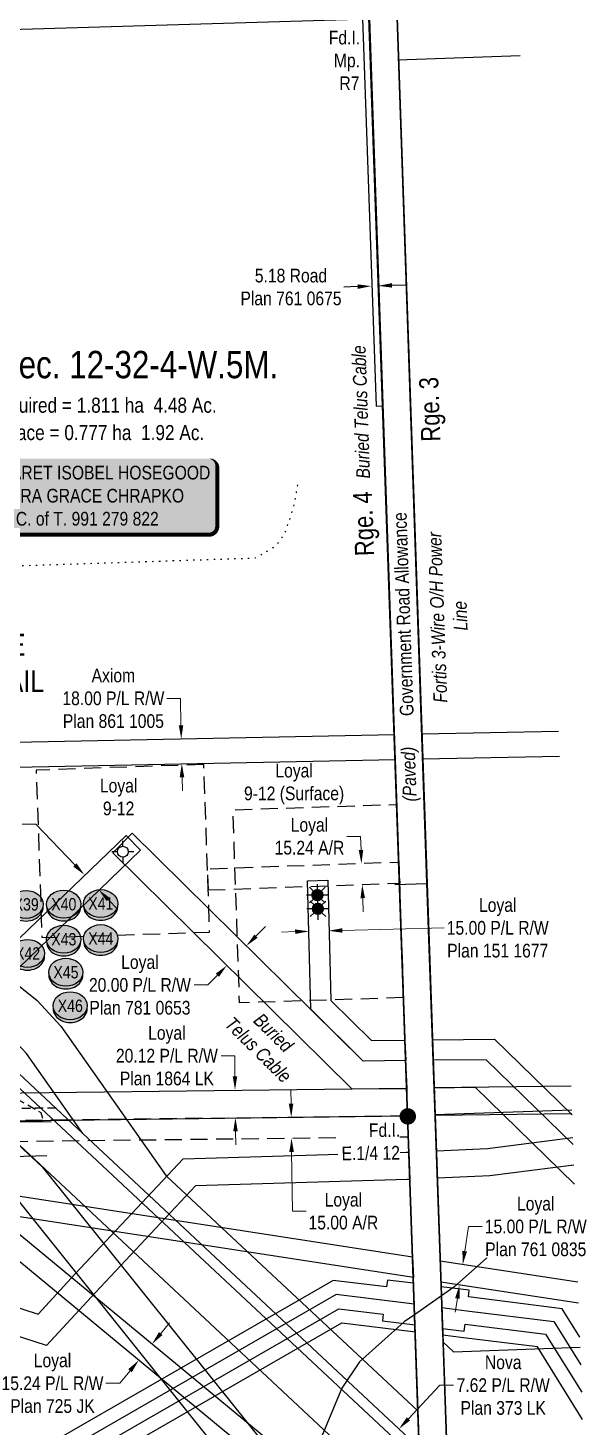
# Model space of a CAD drawing. Extents: x 675835 to 685285, y 5733153 to 5738077.
# Drawn here: x 677407 to 677817, y 5733855 to 5734878 of the extents above; entities that cross this region are included whole.
import ezdxf
from ezdxf.enums import TextEntityAlignment as Align

# ---------------------------------------------------------------- set-up
doc = ezdxf.new("R2010")
doc.units = 0
doc.header["$LTSCALE"] = 5
doc.header["$PDMODE"] = 34
doc.header["$PDSIZE"] = 0.03
for name, pattern in [('foc-ACCESSROAD', [3.75, 2.5, -1.25]), ('foc-QUARTERLINE', [33, 25, -3, 2, -3]), ('foc-TOPO', [1, 0.2, -0.8]), ('UG_PIPE', [1.875, 1.25, -0.625])]:
    doc.linetypes.add(name, pattern=pattern)
doc.layers.get('Defpoints').update_dxf_attribs({"color": 9})
for name, color, linetype in [('AS-FENCE', 48, 'foc-FENCE'), ('AS-OWNER', 7, 'Continuous'), ('AS-PIPE-UG', 44, 'UG_PIPE'), ('AS-POWER', 104, 'foc-POWER'), ('AS-TELUS', 224, 'foc-TEL'), ('C-AR', 13, 'foc-ACCESSROAD'), ('C-RW', 13, 'Continuous'), ('C-SYMBOL', 7, 'Continuous'), ('C-WS', 13, 'foc-ACCESSROAD'), ('C-WS-S', 8, 'Continuous'), ('D-TXT', 6, 'Continuous'), ('DETAIL-T', 7, 'Continuous'), ('F-RW', 190, 'Continuous'), ('F-WS-S', 8, 'Continuous'), ('L-AREAREQUIRED', 7, 'Continuous'), ('L-AREAWORK', 5, 'Continuous'), ('L-MON', 1, 'Continuous'), ('L-MON-T', 1, 'Continuous'), ('L-ROAD-T', 7, 'Continuous'), ('L-SEC', 7, 'Continuous'), ('L-SECQ', 8, 'foc-QUARTERLINE'), ('L-TITLEDB', 4, 'Continuous'), ('L-TITLEDB-T', 4, 'Continuous'), ('P-CROSSINGS', 250, 'Continuous'), ('T-GENERAL', 48, 'foc-TOPO'), ('T-WATER', 160, 'Continuous')]:
    doc.layers.add(name, color=color, linetype=linetype)
for name, color, linetype, lineweight in [('C-AR-T', 13, 'Continuous', 9), ('C-RW-T', 13, 'Continuous', 9), ('F-RW-T', 190, 'Continuous', 9), ('T-TEXT', 48, 'Continuous', 18)]:
    doc.layers.add(name, color=color, linetype=linetype, lineweight=lineweight)
doc.styles.add('100L', font='ARIALN.TTF', dxfattribs={"height": 11})
doc.styles.add('175L', font='ARIALN.TTF', dxfattribs={"height": 20})
doc.styles.add('80', font='ARIALN.TTF', dxfattribs={"height": 10})
doc.styles.add('80CG', font='ARIALN.TTF', dxfattribs={"height": 10})
doc.styles.add('80L', font='ARIALN.TTF', dxfattribs={"height": 10})
doc.styles.add('80LS', font='ARIALNI.TTF', dxfattribs={"height": 10})
doc.styles.add('Crossing', font='ARIALN.TTF', dxfattribs={"height": 10})
doc.styles.add('foc-LtypeFont', font='ARIALN.TTF', dxfattribs={"height": 7.35})
doc.linetypes.add('foc-FENCE', pattern='A,10,-1,["X",foc-LtypeFont,S=0.2,R=0,X=-0.625,Y=-0.75],-1.24', length=12.24)
doc.linetypes.add('foc-POWER', pattern='A,6,-1,["P",foc-LtypeFont,S=0.2,R=0,X=-0.625,Y=-0.75],-1.24,4', length=12.24)
doc.linetypes.add('foc-POWER-NOLINE', pattern='A,0,-4,["P",foc-LtypeFont,S=0.2,R=0,X=-0.625,Y=-0.75],-8.24', length=12.24)
doc.linetypes.add('foc-TEL', pattern='A,2,-1,["T",foc-LtypeFont,S=0.2,R=0,X=-0.425,Y=-0.75],-1.24,8', length=12.24)
doc.linetypes.add('foc-TEL-NOLINE', pattern='A,0,-2,["T",foc-LtypeFont,S=0.2,R=0,X=-0.425,Y=-0.75],-10.24', length=12.24)
doc.dimstyles.new('Compass 5 000', dxfattribs={"dimscale": 5, "dimtxt": 9, "dimasz": 2, "dimexe": 0.2, "dimexo": 0.0625, "dimgap": 0.5, "dimtad": 0, "dimtih": 1, "dimtoh": 1, "dimzin": 0, "dimdsep": 46, "dimtxsty": '80CG', "dimcen": 0.1, "dimse1": 1, "dimse2": 1, "dimclrd": 256, "dimclrt": 256, "dimaunit": 1, "dimadec": 4, "dimazin": 0, "dimtfac": 0.06, "dimtofl": 0, "dimtmove": 0, "dimatfit": 1, "dimfxl": 0.2, "dimtolj": 1, "dimtzin": 0, "dimlwd": -1, "dimarcsym": 0})

# ---------------------------------------------------------------- blocks, each defined once
blk = doc.blocks.new('*D392')
at = {"layer": 'Defpoints', "color": 0, "transparency": 16777216}
for p in [(677657.6, 5734705), (677662.7, 5734705.2), (677663.3, 5734689.1)]:
    blk.add_point(p, dxfattribs=at)
at = {"layer": 'L-TITLEDB-T', "transparency": 16777216}
for p, q in [((677648.1, 5734688.6), (677638.1, 5734688.2)), ((677673.3, 5734689.5), (677683.2, 5734689.8))]:
    blk.add_line(p, q, dxfattribs=at)
for points in [[(677648.1, 5734690.2), (677648.2, 5734686.9), (677658.1, 5734688.9)], [(677673.2, 5734691.1), (677673.3, 5734687.8), (677663.3, 5734689.1)]]:
    blk.add_solid(points, dxfattribs=at)
at = {"layer": 'L-TITLEDB-T', "transparency": 16777216, "insert": (677599.4, 5734688.2), "char_height": 10, "attachment_point": 5, "style": '80CG'}
blk.add_mtext('\\A1;5.18 Road\\PPlan 761 0675', dxfattribs=at)
blk = doc.blocks.new('*D400')
at = {"layer": 'C-RW-T', "transparency": 16777216}
for p, q in [((677412.9, 5734295.8), (677402.9, 5734295.8)), ((677441.5, 5734266), (677412.9, 5734295.8)), ((677465.8, 5734240.7), (677472.8, 5734233.5))]:
    blk.add_line(p, q, dxfattribs=at)
at = {"layer": 'C-RW-T', "linetype": 'Continuous', "transparency": 16777216}
for points in [[(677442.7, 5734267.2), (677440.3, 5734264.8), (677448.5, 5734258.8)], [(677467, 5734241.9), (677464.6, 5734239.6), (677458.9, 5734247.9)]]:
    blk.add_solid(points, dxfattribs=at)
at = {"layer": 'Defpoints', "color": 0, "linetype": 'Continuous', "transparency": 16777216}
for p in [(677448.5, 5734258.8), (677422.4, 5734233.7), (677432.8, 5734222.8)]:
    blk.add_point(p, dxfattribs=at)
at = {"layer": 'C-RW-T', "linetype": 'Continuous', "transparency": 16777216, "insert": (677363.8, 5734295.8), "char_height": 10, "attachment_point": 5, "style": '80CG'}
blk.add_mtext('\\A1;Loyal\\P15.00 P/L R/W\\PPlan 871 0141', dxfattribs=at)
blk = doc.blocks.new('*D401')
at = {"layer": 'C-RW-T', "transparency": 16777216}
for p, q in [((677573.8, 5734213.9), (677580.8, 5734221)), ((677545.6, 5734185.5), (677538.6, 5734178.3)), ((677538.6, 5734178.3), (677528.6, 5734178.3))]:
    blk.add_line(p, q, dxfattribs=at)
at = {"layer": 'C-RW-T', "linetype": 'Continuous', "transparency": 16777216}
for points in [[(677572.6, 5734215.1), (677575, 5734212.8), (677566.7, 5734206.8)], [(677544.4, 5734186.6), (677546.8, 5734184.3), (677552.6, 5734192.6)]]:
    blk.add_solid(points, dxfattribs=at)
at = {"layer": 'Defpoints', "color": 0, "linetype": 'Continuous', "transparency": 16777216}
for p in [(677514.1, 5734258.8), (677500, 5734244.6), (677566.7, 5734206.8)]:
    blk.add_point(p, dxfattribs=at)
at = {"layer": 'C-RW-T', "linetype": 'Continuous', "transparency": 16777216, "insert": (677489, 5734178.3), "char_height": 10, "attachment_point": 5, "style": '80CG'}
blk.add_mtext('\\A1;Loyal\\P20.00 P/L R/W\\PPlan 781 0653', dxfattribs=at)
blk = doc.blocks.new('*D402')
at = {"layer": 'C-RW-T', "transparency": 16777216}
for p, q in [((677602.5, 5734217.3), (677592.5, 5734217)), ((677636.9, 5734218.1), (677711.4, 5734220))]:
    blk.add_line(p, q, dxfattribs=at)
at = {"layer": 'C-RW-T', "linetype": 'Continuous', "transparency": 16777216}
for points in [[(677602.4, 5734218.9), (677602.5, 5734215.6), (677612.5, 5734217.5)], [(677636.9, 5734219.8), (677637, 5734216.5), (677626.9, 5734217.9)]]:
    blk.add_solid(points, dxfattribs=at)
at = {"layer": 'Defpoints', "color": 0, "linetype": 'Continuous', "transparency": 16777216}
for p in [(677611.8, 5734245.3), (677626.2, 5734245.7), (677612.5, 5734217.5)]:
    blk.add_point(p, dxfattribs=at)
at = {"layer": 'C-RW-T', "linetype": 'Continuous', "transparency": 16777216, "insert": (677750.5, 5734220), "char_height": 10, "attachment_point": 5, "style": '80CG'}
blk.add_mtext('\\A1;Loyal\\P15.00 P/L R/W\\PPlan 151 1677', dxfattribs=at)
blk = doc.blocks.new('*D403')
at = {"layer": 'C-RW-T', "transparency": 16777216}
for p, q in [((677650.2, 5734286.9), (677640.2, 5734286.9)), ((677650.6, 5734276.9), (677650.2, 5734286.9)), ((677651.8, 5734241.7), (677652.2, 5734231.7))]:
    blk.add_line(p, q, dxfattribs=at)
at = {"layer": 'C-RW-T', "linetype": 'Continuous', "transparency": 16777216}
for points in [[(677652.2, 5734277), (677648.9, 5734276.9), (677650.9, 5734266.9)], [(677653.5, 5734241.8), (677650.2, 5734241.7), (677651.5, 5734251.7)]]:
    blk.add_solid(points, dxfattribs=at)
at = {"layer": 'Defpoints', "color": 0, "linetype": 'Continuous', "transparency": 16777216}
for p in [(677650.9, 5734266.9), (677651.3, 5734266.9), (677651.8, 5734251.7)]:
    blk.add_point(p, dxfattribs=at)
at = {"layer": 'C-RW-T', "linetype": 'Continuous', "transparency": 16777216, "insert": (677612.9, 5734286.9), "char_height": 10, "attachment_point": 5, "style": '80CG'}
blk.add_mtext('\\A1;Loyal\\P15.24 A/R', dxfattribs=at)
blk = doc.blocks.new('*D405')
at = {"layer": 'C-RW-T', "transparency": 16777216}
for p, q in [((677726.4, 5733983.8), (677729.2, 5734001.8)), ((677729.2, 5734001.8), (677739.2, 5734001.8)), ((677721, 5733949.2), (677719.5, 5733939.3))]:
    blk.add_line(p, q, dxfattribs=at)
at = {"layer": 'C-RW-T', "linetype": 'Continuous', "transparency": 16777216}
for points in [[(677724.7, 5733984.1), (677728, 5733983.6), (677724.9, 5733973.9)], [(677719.4, 5733949.5), (677722.7, 5733949), (677722.5, 5733959.1)]]:
    blk.add_solid(points, dxfattribs=at)
at = {"layer": 'Defpoints', "color": 0, "linetype": 'Continuous', "transparency": 16777216}
for p in [(677633.1, 5733988.2), (677630.8, 5733973.4), (677724.9, 5733973.9)]:
    blk.add_point(p, dxfattribs=at)
at = {"layer": 'C-RW-T', "linetype": 'Continuous', "transparency": 16777216, "insert": (677778.3, 5734001.8), "char_height": 10, "attachment_point": 5, "style": '80CG', "bg_fill": 3, "box_fill_scale": 1.1, "bg_fill_color": 256, "bg_fill_true_color": 13158600, "bg_fill_transparency": 0}
blk.add_mtext('\\A1;Loyal\\P15.00 P/L R/W\\PPlan 761 0835', dxfattribs=at)
blk = doc.blocks.new('*D406')
at = {"layer": 'Defpoints', "color": 0, "transparency": 16777216}
for p in [(677652, 5733868.2), (677657.2, 5733873.8), (677678.3, 5733854)]:
    blk.add_point(p, dxfattribs=at)
at = {"layer": 'F-RW-T', "transparency": 16777216}
for p, q in [((677685.2, 5733861.3), (677708.2, 5733885.9)), ((677708.2, 5733885.9), (677718.2, 5733885.9)), ((677666.3, 5733841.1), (677659.5, 5733833.8))]:
    blk.add_line(p, q, dxfattribs=at)
for points in [[(677684, 5733862.4), (677686.4, 5733860.1), (677678.3, 5733854)], [(677665.1, 5733842.2), (677667.5, 5733840), (677673.1, 5733848.4)]]:
    blk.add_solid(points, dxfattribs=at)
at = {"layer": 'F-RW-T', "transparency": 16777216, "insert": (677754.5, 5733885.9), "char_height": 10, "attachment_point": 5, "style": '80CG'}
blk.add_mtext('\\A1;Nova\\P7.62 P/L R/W\\PPlan 373 LK', dxfattribs=at)
blk = doc.blocks.new('GABD')
for p, q in [((-0.81, 0), (-1.62, 0)), ((0, 0.81), (0, 1.62)), ((1.62, 0), (0.81, 0)), ((0, -0.81), (0, -1.62))]:
    blk.add_line(p, q)
blk.add_circle((0, 0), 0.8)
blk = doc.blocks.new('*D413')
at = {"layer": 'C-RW-T', "transparency": 16777216}
for p, q in [((677650.2, 5734286.9), (677640.2, 5734286.9)), ((677650.6, 5734276.9), (677650.2, 5734286.9)), ((677651.8, 5734241.7), (677652.2, 5734231.7))]:
    blk.add_line(p, q, dxfattribs=at)
at = {"layer": 'C-RW-T', "linetype": 'Continuous', "transparency": 16777216}
for points in [[(677652.2, 5734277), (677648.9, 5734276.9), (677650.9, 5734266.9)], [(677653.5, 5734241.8), (677650.2, 5734241.7), (677651.5, 5734251.7)]]:
    blk.add_solid(points, dxfattribs=at)
at = {"layer": 'Defpoints', "color": 0, "linetype": 'Continuous', "transparency": 16777216}
for p in [(677650.9, 5734266.9), (677651.3, 5734266.9), (677651.8, 5734251.7)]:
    blk.add_point(p, dxfattribs=at)
at = {"layer": 'C-RW-T', "linetype": 'Continuous', "transparency": 16777216, "insert": (677612.9, 5734286.9), "char_height": 10, "attachment_point": 5, "style": '80CG'}
blk.add_mtext('\\A1;Loyal\\P15.24 A/R', dxfattribs=at)
blk = doc.blocks.new('GAS')
h = blk.add_hatch(color=255)
h.dxf.hatch_style = 1
edge = h.paths.add_edge_path()
edge.add_arc((0, 0), 0.9, 0, 360)
for p, q in [((-0.81, 0), (-1.62, 0)), ((-0.57, 0.57), (-1.14, 1.14)), ((0, 0.81), (0, 1.62)), ((0.57, 0.57), (1.14, 1.14)), ((1.62, 0), (0.81, 0)), ((-0.57, -0.57), (-1.14, -1.14)), ((0, -0.81), (0, -1.62)), ((1.14, -1.14), (0.57, -0.57))]:
    blk.add_line(p, q)
blk.add_circle((0, 0), 0.8)
blk = doc.blocks.new('*D417')
at = {"layer": 'C-RW-T', "transparency": 16777216}
for p, q in [((677504.2, 5733923.6), (677510.6, 5733931.4)), ((677481.8, 5733896.5), (677474.2, 5733887.3)), ((677474.2, 5733887.3), (677464.2, 5733887.3))]:
    blk.add_line(p, q, dxfattribs=at)
at = {"layer": 'C-RW-T', "linetype": 'Continuous', "transparency": 16777216}
for points in [[(677502.9, 5733924.7), (677505.5, 5733922.6), (677497.8, 5733915.9)], [(677480.5, 5733897.6), (677483.1, 5733895.4), (677488.2, 5733904.2)]]:
    blk.add_solid(points, dxfattribs=at)
at = {"layer": 'Defpoints', "color": 0, "linetype": 'Continuous', "transparency": 16777216}
for p in [(677497.8, 5733915.9), (677567.9, 5733858), (677558.3, 5733846.3)]:
    blk.add_point(p, dxfattribs=at)
at = {"layer": 'C-RW-T', "linetype": 'Continuous', "transparency": 16777216, "insert": (677425.1, 5733887.3), "char_height": 10, "attachment_point": 5, "style": '80CG'}
blk.add_mtext('\\A1;Loyal\\P15.24 P/L R/W\\PPlan 725 JK', dxfattribs=at)
blk = doc.blocks.new('*D422')
at = {"layer": 'C-RW-T', "transparency": 16777216}
for p, q in [((677558.3, 5734126.6), (677548.3, 5734126.6)), ((677558.4, 5734111.6), (677558.3, 5734126.6)), ((677558.9, 5734071.4), (677559, 5734061.4))]:
    blk.add_line(p, q, dxfattribs=at)
for points in [[(677560.1, 5734111.6), (677556.8, 5734111.6), (677558.5, 5734101.6)], [(677560.5, 5734071.4), (677557.2, 5734071.4), (677558.8, 5734081.4)]]:
    blk.add_solid(points, dxfattribs=at)
at = {"layer": 'Defpoints', "color": 0, "transparency": 16777216}
for p in [(677522.3, 5734101.2), (677558.5, 5734101.6), (677522.5, 5734081)]:
    blk.add_point(p, dxfattribs=at)
at = {"layer": 'C-RW-T', "transparency": 16777216, "insert": (677508.7, 5734126.6), "char_height": 10, "attachment_point": 5, "style": '80CG'}
blk.add_mtext('\\A1;Loyal\\P20.12 P/L R/W\\PPlan 1864 LK', dxfattribs=at)
blk = doc.blocks.new('*D423')
at = {"layer": 'Defpoints', "color": 0, "transparency": 16777216}
for p in [(677453.9, 5734356.8), (677454.3, 5734338.8), (677519.6, 5734340.1)]:
    blk.add_point(p, dxfattribs=at)
at = {"layer": 'F-RW-T', "transparency": 16777216}
for p, q in [((677518.6, 5734387.7), (677508.6, 5734387.7)), ((677519, 5734368.1), (677518.6, 5734387.7)), ((677519.8, 5734330.1), (677520, 5734320.1))]:
    blk.add_line(p, q, dxfattribs=at)
for points in [[(677520.7, 5734368.1), (677517.4, 5734368.1), (677519.2, 5734358.1)], [(677521.4, 5734330.1), (677518.1, 5734330.1), (677519.6, 5734340.1)]]:
    blk.add_solid(points, dxfattribs=at)
at = {"layer": 'F-RW-T', "transparency": 16777216, "insert": (677469.6, 5734387.7), "char_height": 10, "attachment_point": 5, "style": '80CG'}
blk.add_mtext('\\A1;Axiom\\P18.00 P/L R/W\\PPlan 861 1005 ', dxfattribs=at)
blk = doc.blocks.new('*U428')
h = blk.add_hatch(color=59)
edge = h.paths.add_edge_path()
edge.add_line((-89, -28.5), (89, -28.5))
edge.add_arc((89, -22.5), 6, 270, 360)
edge.add_line((95, -22.5), (95, 21))
edge.add_arc((89, 21), 6, 0, 90)
edge.add_line((89, 27), (-89, 27))
edge.add_arc((-89, 21), 6, 90, 180)
edge.add_line((-95, 21), (-95, -22.5))
edge.add_arc((-89, -22.5), 6, 180, 270)
at = {"color": 1, "flags": 128}
blk.add_lwpolyline([(-89, -28.5, 3, 3, 0), (89, -28.5, 3, 3, 0.414214), (95, -22.5, 3, 3, 0), (95, 21, 3, 0, 0.414214), (89, 27, 0, 0, 0), (-89, 27, 0, 0, 0.414214), (-95, 21, 0, 0, 0), (-95, -22.5, 0, 3, 0.414214)], format="xyseb", close=True, dxfattribs=at)
blk.add_lwpolyline([(-47, -26.9, 0, 7.5, 0), (0, 0, 0, 0, 0)], format="xyseb", dxfattribs=at)
at = {"color": 1, "style": '80'}
blk.add_attdef('ENTER_TEXT_001', (-36, -5), '', height=10, dxfattribs=at)
blk = doc.blocks.new('*D506')
at = {"layer": 'C-AR-T', "transparency": 16777216}
for p, q in [((677599.5, 5734091.6), (677599.4, 5734101.6)), ((677599.9, 5734056.4), (677600.4, 5734013)), ((677600.4, 5734013), (677610.4, 5734013))]:
    blk.add_line(p, q, dxfattribs=at)
for points in [[(677601.1, 5734091.6), (677597.8, 5734091.6), (677599.6, 5734081.6)], [(677601.5, 5734056.4), (677598.2, 5734056.4), (677599.8, 5734066.4)]]:
    blk.add_solid(points, dxfattribs=at)
at = {"layer": 'Defpoints', "color": 0, "transparency": 16777216}
for p in [(677607.3, 5734081.7), (677599.8, 5734066.4), (677607.4, 5734066.5)]:
    blk.add_point(p, dxfattribs=at)
at = {"layer": 'C-AR-T', "transparency": 16777216, "insert": (677637.7, 5734013), "char_height": 10, "attachment_point": 5, "style": '80CG'}
blk.add_mtext('\\A1;Loyal\\P15.00 A/R', dxfattribs=at)
blk = doc.blocks.new('xing2')
h = blk.add_hatch(color=50)
h.dxf.hatch_style = 1
edge = h.paths.add_edge_path()
edge.add_ellipse((0, 0), major_axis=(-12.5, 0), ratio=0.816297, start_angle=0, end_angle=360)
h = blk.add_hatch(color=250)
h.dxf.hatch_style = 1
edge = h.paths.add_edge_path()
edge.add_ellipse((0, -2), major_axis=(-12.5, 0), ratio=0.816297, start_angle=0, end_angle=180)
edge.add_line((12.5, -2), (12.5, 0))
edge.add_ellipse((0, 0), major_axis=(-12.5, 0), ratio=0.816297, start_angle=0, end_angle=180, ccw=False)
edge.add_line((-12.5, 0), (-12.5, -2))
at = {"color": 250}
blk.add_ellipse((0, 0), major_axis=(-12.5, 0), ratio=0.816297, dxfattribs=at)
blk.add_ellipse((0, -2), major_axis=(-12.5, 0), ratio=0.816297, start_param=0, end_param=3.141593, dxfattribs=at)
at = {"color": 250, "style": 'Crossing'}
blk.add_attdef('CROSSING', text='', height=9, dxfattribs=at).set_placement((0.1, 0), align=Align.MIDDLE_CENTER)
at = {"color": 250, "style": 'Crossing', "flags": 1}
for tag, p in [('OWNER', (0.1, -12.5)), ('DESCRIPTION', (0.1, -25.8)), ('LOCATION', (0.1, -39.3)), ('DWG_REF', (0.1, -52.8))]:
    blk.add_attdef(tag, text='', height=9, dxfattribs=at).set_placement(p, align=Align.MIDDLE_CENTER)
blk = doc.blocks.new('fdia')
at = {"color": 255, "const_width": 1}
blk.add_lwpolyline([(-0.5, 0, 1), (0.5, 0, 1)], format="xyb", close=True, dxfattribs=at)
blk = doc.blocks.new('Fdiaa')
blk.add_blockref('fdia', (0, 0))
blk = doc.blocks.new('fdib')
at = {"color": 1, "const_width": 1.6}
blk.add_lwpolyline([(-0.4, 0, 1), (0.4, 0, 1)], format="xyb", close=True, dxfattribs=at)
at = {"color": 1}
blk.add_circle((0, 0), 0.8, dxfattribs=at)
blk = doc.blocks.new('Fdibb')
blk.add_blockref('fdib', (0, 0))
blk = doc.blocks.new('fdicc')
for name in ['Fdibb', 'Fdiaa']:
    blk.add_blockref(name, (0, 0))
blk = doc.blocks.new('FDI')
blk.add_blockref('fdicc', (0, 0))

msp = doc.modelspace()

# ---------------------------------------------------------------- linework, layer by layer
at = {"layer": 'AS-FENCE', "flags": 128}
for points in [[(677152.302, 5734269.553), (677275.84, 5734169.523), (677279.116, 5734077.623), (677424.124, 5734078.6)], [(677421.003, 5734053.495), (677378.851, 5734052.34)]]:
    msp.add_lwpolyline(points, dxfattribs=at)
at = {"layer": 'AS-PIPE-UG', "flags": 128}
for points in [[(677418.14, 5734080.714), (677416.725, 5734085.022), (677396.335, 5734096.572)], [(677427.732, 5734088.362), (677404.137, 5734088.128), (677377.256, 5734088.081), (677349.243, 5734087.856), (677332.751, 5734086.724), (677306.295, 5734086.842), (677281.095, 5734086.437)]]:
    msp.add_lwpolyline(points, dxfattribs=at)
at = {"layer": 'AS-POWER'}
for p, q in [((677677.559, 5734854.329), (677766.995, 5734857.418)), ((677698.803, 5734252.124), (677675.2, 5734251.477)), ((677710.532, 5733917.418), (677718.094, 5733910.232))]:
    msp.add_line(p, q, dxfattribs=at)
at = {"layer": 'AS-POWER', "linetype": 'foc-POWER-NOLINE', "flags": 128}
msp.add_lwpolyline([(677736.304, 5733179.056), (677732.473, 5733203.646), (677732.749, 5733279.074), (677723.904, 5733533.208), (677719.402, 5733662.559), (677710.532, 5733917.418), (677698.774, 5734252.968), (677676.966, 5734885.137)], dxfattribs=at)
at = {"layer": 'AS-POWER', "flags": 128}
msp.add_lwpolyline([(677718.094, 5733910.232), (677784.105, 5733912.647), (677810.725, 5733913.62)], dxfattribs=at)
at = {"layer": 'AS-TELUS', "linetype": 'foc-TEL-NOLINE', "flags": 128}
for points in [[(677684.645, 5734082.878), (677656.346, 5734885.044)], [(677712.645, 5733278.352), (677684.645, 5734082.878)]]:
    msp.add_lwpolyline(points, dxfattribs=at)
at = {"layer": 'C-AR', "elevation": 1065.397, "flags": 128}
msp.add_lwpolyline([(677538.893, 5734247.72), (677679.107, 5734252.683), (677678.568, 5734267.913), (677538.354, 5734262.95)], close=True, dxfattribs=at)
at = {"layer": 'C-AR'}
msp.add_lwpolyline([(677684.636, 5734082.647), (677436.506, 5734079.598), (677172.967, 5734076.46), (677175.167, 5733886.241), (677144.689, 5733885.888), (677144.866, 5733870.649), (677190.583, 5733871.178), (677188.379, 5734061.665), (677685.166, 5734067.412)], close=True, dxfattribs=at)
at = {"layer": 'C-RW', "flags": 128}
msp.add_lwpolyline([(677282.039, 5734077.779), (677295.689, 5734090.868), (677303.539, 5734098.51), (677309.187, 5734103.824), (677330.9, 5734124.628), (677358.55, 5734151.221), (677392.83, 5734183.574), (677489.301, 5734276.691), (677478.83, 5734287.432), (677381.301, 5734193.833), (677358.02, 5734171.49), (677347.12, 5734161.029), (677341.59, 5734155.721), (677325.764, 5734140.533), (677319.424, 5734134.449), (677312.008, 5734127.332), (677306.888, 5734122.418), (677293.694, 5734109.842), (677281.362, 5734097.917)], close=True, dxfattribs=at)
at = {"layer": 'C-RW', "linetype": 'Continuous'}
for points in [[(677805.573, 5734061.657), (677742.029, 5734123.727), (677703.349, 5734123.277), (677702.82, 5734138.272), (677748.066, 5734138.799), (677804.817, 5734083.363)], [(677805.573, 5734061.657), (677742.029, 5734123.727), (677703.363, 5734123.277), (677704.064, 5734103.26), (677733.96, 5734103.612), (677806.581, 5734032.686)], [(677804.076, 5734104.436), (677704.055, 5734103.26), (677704.764, 5734083.158), (677804.784, 5734084.317)]]:
    msp.add_lwpolyline(points, dxfattribs=at)
at = {"layer": 'C-RW', "linetype": 'Continuous', "elevation": 1068.531}
msp.add_lwpolyline([(677806.093, 5734046.716), (677744.807, 5734038.851), (677706.366, 5734037.128), (677705.67, 5734057.117), (677743.084, 5734058.794), (677805.394, 5734066.791)], dxfattribs=at)
msp.add_lwpolyline([(677686.268, 5734036.228), (677684.253, 5734036.137), (677529.553, 5734031.532), (677456.443, 5733953.595), (677420.773, 5733914.871), (677275.943, 5733961.789), (677282.107, 5733980.816), (677414.745, 5733937.847), (677441.794, 5733967.212), (677520.651, 5734051.276), (677683.508, 5734056.124), (677685.572, 5734056.217)], close=True, dxfattribs=at)
at = {"layer": 'C-RW', "flags": 128}
for points in [[(677330.656, 5734034.515), (677696.938, 5733731.657), (677696.23, 5733751.872), (677330.856, 5734053.719)], [(677809.066, 5733961.289), (677708.471, 5733976.649), (677709, 5733961.445), (677809.596, 5733946.055)], [(677810.47, 5733920.941), (677797.49, 5733941.787), (677729.115, 5733950.349), (677729.722, 5733955.3), (677709.107, 5733957.861), (677710.204, 5733927.424), (677726.067, 5733925.478), (677726.691, 5733930.42), (677785.492, 5733923.159), (677811.866, 5733880.823)], [(677812.564, 5733860.792), (677779.528, 5733913.82), (677725.465, 5733920.496), (677710.377, 5733922.359), (677709.656, 5733942.6), (677727.916, 5733940.345), (677791.455, 5733932.499), (677811.169, 5733900.854)]]:
    msp.add_lwpolyline(points, dxfattribs=at)
at = {"layer": 'C-WS', "elevation": 1065.397, "flags": 128}
msp.add_lwpolyline([(677535.681, 5734339.42), (677413.197, 5734335.256), (677417.364, 5734212.993), (677539.963, 5734216.917), (677535.681, 5734339.42)], dxfattribs=at)
at = {"layer": 'F-RW', "flags": 128}
msp.add_lwpolyline([(677674.948, 5734361.146), (677446.027, 5734356.401), (677252.626, 5734352.544), (677209.04, 5734351.851), (677147.192, 5734276.635), (677161.1, 5734265.177), (677217.081, 5734333.834), (677675.811, 5734342.985)], close=True, dxfattribs=at)
msp.add_lwpolyline([(677794.934, 5734363.569), (677694.942, 5734361.577), (677695.576, 5734343.606), (677795.568, 5734345.587)], dxfattribs=at)
at = {"layer": 'L-SEC'}
for p, q in [((677656.866, 5734884.217), (677684.636, 5734082.647)), ((677676.966, 5734885.152), (677704.749, 5734083.588)), ((677684.636, 5734082.647), (677712.722, 5733281.376)), ((677704.749, 5734083.588), (677732.749, 5733279.052))]:
    msp.add_line(p, q, dxfattribs=at)
at = {"layer": 'L-SEC', "flags": 128}
msp.add_lwpolyline([(676851.901, 5734860.226), (677656.866, 5734884.217)], dxfattribs=at)
at = {"layer": 'L-SECQ', "flags": 128}
msp.add_lwpolyline([(677704.749, 5734083.603), (677804.684, 5734087.203)], dxfattribs=at)
at = {"layer": 'L-TITLEDB', "flags": 128}
msp.add_lwpolyline([(677651.677, 5734884.399), (677661.542, 5734601.241), (677666.352, 5734601.411)], dxfattribs=at)
at = {"layer": 'T-GENERAL', "flags": 128}
msp.add_lwpolyline([(677174.473, 5734566.811), (677194.605, 5734541.953), (677220.264, 5734521.435), (677239.606, 5734509.203), (677263.686, 5734489.868), (677283.028, 5734480.793), (677573.331, 5734490.296), (677588.331, 5734498.977), (677595.042, 5734508.447), (677599.384, 5734521.074), (677602.147, 5734530.544), (677603.331, 5734538.041), (677604.516, 5734544.748)], dxfattribs=at)
at = {"layer": 'T-WATER', "flags": 128}
msp.add_lwpolyline([(677806.926, 5734022.775), (677788.224, 5734008.982), (677750.796, 5733986.25), (677718.526, 5733957.484), (677689.723, 5733937.436), (677682.093, 5733932.183), (677649.432, 5733902.914), (677636.688, 5733883.774), (677618.663, 5733841.026)], dxfattribs=at)

# ---------------------------------------------------------------- block references
at = {"layer": 'AS-OWNER'}
ref = msp.add_blockref('*U428', (677450.511, 5734535.797), dxfattribs=at)
ref.add_attrib('ENTER_TEXT_001', 'MARGARET ISOBEL HOSEGOOD', (677360.324, 5734547.638), dxfattribs={"layer": '0', "color": 1, "height": 10, "style": '80'})
ref.add_attrib('ENTER_TEXT_002', 'LAURA GRACE CHRAPKO', (677379.386, 5734530.794), dxfattribs={"layer": '0', "color": 1, "height": 10, "style": '80'})
ref.add_attrib('ENTER_TEXT_003', 'C. of T. 991 279 822', (677398.311, 5734513.95), dxfattribs={"layer": '0', "color": 1, "height": 10, "style": '80'})
at = {"layer": 'C-WS-S', "xscale": 5.000000000000057, "yscale": 5.000000000000057, "zscale": 5.000000000000057}
for p in [(677618.724, 5734243.96), (677619.077, 5734233.966)]:
    msp.add_blockref('GAS', p, dxfattribs=at)
at = {"layer": 'F-WS-S', "xscale": 5.000000000000057, "yscale": 5.000000000000057, "zscale": 5.000000000000057}
msp.add_blockref('GABD', (677476.519, 5734275.641), dxfattribs=at)
at = {"layer": 'P-CROSSINGS', "color": 3}
for p, values in [((677405.776, 5734237.205), {'CROSSING': 'X39'}), ((677433.295, 5734237.329), {'CROSSING': 'X40'}), ((677460.307, 5734237.767), {'CROSSING': 'X41'}), ((677433.295, 5734211.755), {'CROSSING': 'X43'}), ((677460.307, 5734212.192), {'CROSSING': 'X44'}), ((677406.829, 5734201.366), {'CROSSING': 'X42'}), ((677434.85, 5734187.644), {'CROSSING': 'X45'}), ((677438.02, 5734163.109), {'CROSSING': 'X46'})]:
    msp.add_blockref('xing2', p, dxfattribs=at).add_auto_attribs(values)

# ---------------------------------------------------------------- texts
at = {"layer": 'AS-TELUS', "insert": (677568.429, 5734168.415), "char_height": 10, "attachment_point": 1, "rotation": 315.395683, "style": '80L', "bg_fill": 3, "box_fill_scale": 1.2, "bg_fill_color": 256, "bg_fill_transparency": 0}
msp.add_mtext_dynamic_manual_height_columns('\\pi13.884;{\\fArial Narrow|b0|i1|c0|p34;Buried \\P\\pi0.76282;Telus Cable}', width=60.93902, gutter_width=50, heights=[0], dxfattribs=at)
at = {"layer": 'C-RW-T', "linetype": 'Continuous', "char_height": 10, "attachment_point": 5, "style": '80CG'}
for s, insert in [('\\A1;Loyal\\P9-12 (Surface)', (677601.693, 5734325.113)), ('\\A1;Loyal\\P9-12', (677473.434, 5734315.56))]:
    msp.add_mtext(s, dxfattribs=dict(at, insert=insert))
at = {"layer": 'C-SYMBOL', "color": 3, "style": '175L'}
msp.add_text('N.E.1/4 Sec. 12-32-4-W.5M.', height=19.99644, dxfattribs=at).set_placement((677446.208, 5734615.595), align=Align.BOTTOM_CENTER)
at = {"layer": 'D-TXT', "color": 3, "char_height": 14, "attachment_point": 1, "rotation": 92.020456, "style": '80L'}
for s, width, insert in [('Rge. 3', 63.86109, (677694.634, 5734575.015)), ('Rge. 4', 73.75526, (677646.25, 5734491.419))]:
    msp.add_mtext_dynamic_manual_height_columns(s, width=width, gutter_width=47.5, heights=[0], dxfattribs=dict(at, insert=insert))
at = {"layer": 'DETAIL-T', "color": 3, "insert": (677387.011, 5734400.251), "char_height": 15.9971, "width": 78.07222, "attachment_point": 5, "style": '80CG'}
msp.add_mtext("SEE\\PDETAIL 'E'", dxfattribs=at)
at = {"layer": 'L-AREAREQUIRED', "color": 5, "style": '100L'}
msp.add_text('Area Required = 1.811 ha  4.48 Ac.', height=10.99804, dxfattribs=at).set_placement((677446.208, 5734593.099), align=Align.BOTTOM_CENTER)
at = {"layer": 'L-AREAWORK', "color": 5, "style": '100L'}
msp.add_text('Workspace = 0.777 ha  1.92 Ac.', height=10.99804, dxfattribs=at).set_placement((677446.208, 5734573.103), align=Align.BOTTOM_CENTER)
at = {"layer": 'L-ROAD-T', "style": '80L'}
msp.add_text('Government Road Allowance', height=10, rotation=92.020456, dxfattribs=at).set_placement((677681.477, 5734449.206), align=Align.MIDDLE_CENTER)
at = {"layer": 'T-TEXT', "style": '80LS'}
msp.add_text('(Paved)', height=10, rotation=92.020456, dxfattribs=at).set_placement((677685.6, 5734332.335), align=Align.MIDDLE_CENTER)

# ---------------------------------------------------------------- dimensions: what is measured, and where the dimension line sits
at = {"layer": 'C-RW-T', "linetype": 'Continuous'}
for base, p1, p2, angle, text, picture, middle in [((677448.456, 5734258.792), (677432.799, 5734222.827), (677422.353, 5734233.688), 133.882946, 'Loyal\\P15.00 P/L R/W\\PPlan 871 0141', '*D400', (677363.783, 5734295.795)), ((677497.849, 5733915.936), (677558.259, 5733846.313), (677567.942, 5733858.036), 50.441988, 'Loyal\\P15.24 P/L R/W\\PPlan 725 JK', '*D417', (677425.132, 5733887.328))]:
    dim = msp.add_linear_dim(base=base, p1=p1, p2=p2, angle=angle, text=text, dimstyle='Compass 5 000', dxfattribs=at)
    dim.commit()
    dim.dimension.update_dxf_attribs({"geometry": picture, "text_midpoint": middle, "dimtype": 161})
for picture in ['*D403', '*D413']:
    dim = msp.add_aligned_dim(p1=(677651.8, 5734251.716), p2=(677651.261, 5734266.947), distance=0.335, text='Loyal\\P15.24 A/R', dimstyle='Compass 5 000', dxfattribs=at)
    dim.commit()
    dim.dimension.update_dxf_attribs({"geometry": picture, "text_midpoint": (677612.937, 5734286.922)})
at = {"layer": 'F-RW-T'}
dim = msp.add_linear_dim(base=(677519.581, 5734340.109), p1=(677453.911, 5734356.787), p2=(677454.269, 5734338.811), angle=271.138513, text='Axiom\\P18.00 P/L R/W\\PPlan 861 1005 ', dimstyle='Compass 5 000', dxfattribs=at)
dim.commit()
dim.dimension.update_dxf_attribs({"geometry": '*D423', "text_midpoint": (677469.55, 5734387.671), "dimtype": 161})

# ---------------------------------------------------------------- next in the draw order: linework, layer by layer
at = {"layer": 'AS-TELUS', "linetype": 'foc-TEL-NOLINE', "flags": 128}
msp.add_lwpolyline([(677469.234, 5734274.865), (677643.975, 5734102.521), (677683.928, 5734103.002)], dxfattribs=at)
at = {"layer": 'C-RW', "flags": 128}
for points in [[(677688.837, 5733964.559), (677304.163, 5734023.815), (677279.896, 5734216.408), (677231.281, 5734256.628), (677077.171, 5734867.307), (677092.545, 5734867.765), (677244.453, 5734265.165), (677294.054, 5734223.781), (677317.612, 5734036.944), (677688.302, 5733979.765)], [(677064.472, 5734114.438), (677000.126, 5733944.314), (677128.263, 5733683.522), (677306.399, 5733741.469), (677636.542, 5733931.419), (677688.577, 5733925.051), (677690.234, 5733924.861), (677689.522, 5733945.097), (677632.35, 5733952.081), (677298.231, 5733759.844), (677138.566, 5733707.905), (677021.901, 5733945.35), (677083.179, 5734107.363)], [(677092.393, 5734103.911), (677073.826, 5734110.9), (677011.014, 5733944.832), (677133.415, 5733695.713), (677302.315, 5733750.656), (677634.446, 5733941.75), (677666.82, 5733937.788), (677666.195, 5733932.848), (677690.055, 5733929.939), (677688.984, 5733960.373), (677669.834, 5733962.719), (677669.229, 5733957.777), (677630.253, 5733962.425), (677294.112, 5733769.015), (677143.699, 5733720.089), (677032.534, 5733946.007), (677092.393, 5734103.911)]]:
    msp.add_lwpolyline(points, close=True, dxfattribs=at)
at = {"layer": 'C-RW', "linetype": 'Continuous'}
for points in [[(677483.317, 5734289.107), (677469.234, 5734274.865), (677643.975, 5734102.521), (677684.263, 5734102.636), (677683.236, 5734123.053), (677652.085, 5734122.653), (677483.317, 5734289.107)], [(677683.236, 5734123.053), (677652.085, 5734122.653), (677613.797, 5734160.525), (677611.423, 5734254.454), (677626.418, 5734254.833), (677628.639, 5734166.942), (677658.175, 5734137.728), (677682.716, 5734138.047)], [(677684.263, 5734102.636), (677281.363, 5734097.878), (677282.039, 5734077.779), (677381.296, 5734078.843), (677436.506, 5734079.598), (677684.636, 5734082.647)]]:
    msp.add_lwpolyline(points, close=True, dxfattribs=at)
at = {"layer": 'C-WS', "flags": 128}
msp.add_lwpolyline([(677681.605, 5734169.044), (677561.818, 5734165.277), (677556.987, 5734306.319), (677676.624, 5734310.221), (677681.605, 5734169.044)], dxfattribs=at)

# ---------------------------------------------------------------- next in the draw order: texts
at = {"layer": 'AS-POWER', "linetype": 'foc-POWER-NOLINE', "insert": (677704.063, 5734372.586), "char_height": 10, "attachment_point": 1, "rotation": 92.020456, "style": '80L', "bg_fill": 3, "box_fill_scale": 1.2, "bg_fill_color": 256, "bg_fill_transparency": 0}
msp.add_mtext_dynamic_manual_height_columns('\\pi11.793;{\\fArial Narrow|b0|i1|c0|p34;Fortis 3-Wire O/H Power \\P\\pi63.897;Line}', width=148.78349, gutter_width=50, heights=[0], dxfattribs=at)

# ---------------------------------------------------------------- next in the draw order: dimensions: what is measured, and where the dimension line sits
at = {"layer": 'C-AR-T'}
dim = msp.add_linear_dim(base=(677599.761, 5734066.424), p1=(677607.268, 5734081.697), p2=(677607.444, 5734066.513), angle=270.662799, text='Loyal\\P15.00 A/R', dimstyle='Compass 5 000', dxfattribs=at)
dim.commit()
dim.dimension.update_dxf_attribs({"geometry": '*D506', "text_midpoint": (677637.661, 5734012.958), "dimtype": 161})
at = {"layer": 'C-RW-T', "linetype": 'Continuous'}
for base, p1, p2, angle, text, picture, middle in [((677612.48, 5734217.525), (677626.233, 5734245.681), (677611.778, 5734245.315), 181.447872, 'Loyal\\P15.00 P/L R/W\\PPlan 151 1677', '*D402', (677750.509, 5734220.025)), ((677566.743, 5734206.825), (677500.042, 5734244.579), (677514.147, 5734258.842), 45.317069, 'Loyal\\P20.00 P/L R/W\\PPlan 781 0653', '*D401', (677489.034, 5734178.343))]:
    dim = msp.add_linear_dim(base=base, p1=p1, p2=p2, angle=angle, text=text, dimstyle='Compass 5 000', dxfattribs=at)
    dim.commit()
    dim.dimension.update_dxf_attribs({"geometry": picture, "text_midpoint": middle, "dimtype": 161})
at = {"layer": 'C-RW-T'}
dim = msp.add_linear_dim(base=(677558.546, 5734101.62), p1=(677522.487, 5734081.029), p2=(677522.265, 5734101.221), angle=90.631456, text='Loyal\\P20.12 P/L R/W\\PPlan 1864 LK', dimstyle='Compass 5 000', dxfattribs=at)
dim.commit()
dim.dimension.update_dxf_attribs({"geometry": '*D422', "text_midpoint": (677508.732, 5734126.568), "dimtype": 161})

# ---------------------------------------------------------------- next in the draw order: texts
at = {"layer": 'AS-TELUS', "insert": (677647.25, 5734548.102), "char_height": 10, "attachment_point": 1, "rotation": 91.99622, "style": '80L', "bg_fill": 3, "box_fill_scale": 1.2, "bg_fill_color": 256, "bg_fill_transparency": 0}
msp.add_mtext_dynamic_manual_height_columns('{\\fArial Narrow|b0|i1|c0|p34;Buried Telus Cable}', width=97.23506, gutter_width=50, heights=[0], dxfattribs=at)

# ---------------------------------------------------------------- next in the draw order: dimensions: what is measured, and where the dimension line sits
at = {"layer": 'C-RW-T', "linetype": 'Continuous'}
dim = msp.add_linear_dim(base=(677724.852, 5733973.946), p1=(677630.798, 5733973.356), p2=(677633.101, 5733988.191), angle=81.17517, text='Loyal\\P15.00 P/L R/W\\PPlan 761 0835', dimstyle='Compass 5 000', override={"dimtfill": 1}, dxfattribs=at)
dim.commit()
dim.dimension.update_dxf_attribs({"geometry": '*D405', "text_midpoint": (677778.256, 5734001.759), "dimtype": 161})

# ---------------------------------------------------------------- next in the draw order: linework, layer by layer
at = {"layer": 'F-RW', "flags": 128}
for points in [[(676454.064, 5734847.044), (676865.919, 5734507.915), (676910.785, 5734482.427), (677121.99, 5734308.543), (677319.182, 5734145.938), (677333.324, 5734134.324), (677363.91, 5734095.571), (677364.977, 5734094.218), (677417.547, 5734045.563), (677587.765, 5733833.088), (677697.128, 5733725.696), (677698.722, 5733683.639), (677566.159, 5733813.707), (677319.825, 5734120.881), (676900.427, 5734466.971), (676847.058, 5734497.421), (676422.606, 5734846.024)], [(676500.918, 5734848.479), (677364.067, 5734137.19), (677693.465, 5733829.402), (677694.979, 5733786.305), (677343.936, 5734114.264), (676453.911, 5734847.192)], [(676500.685, 5734848.611), (676512.55, 5734848.991), (677369.108, 5734142.915), (677447.228, 5734069.888), (677693.114, 5733840.154), (677693.465, 5733829.402), (677364.067, 5734137.19), (677135.809, 5734325.376)]]:
    msp.add_lwpolyline(points, close=True, dxfattribs=at)
msp.add_lwpolyline([(676541.558, 5734849.929), (676862.249, 5734584.846), (677040.546, 5734438.421), (677170.094, 5734367.943, 0.00386522), (677260.105, 5734293.22), (677392.677, 5734183.96), (677413.913, 5734166.949), (677431.317, 5734148.147), (677508.27, 5734038.938), (677692.154, 5733867.095), (677693.114, 5733840.154), (677447.228, 5734069.888), (677406.137, 5734128.131), (677391.583, 5734143.806), (677372.329, 5734159.27), (677294.054, 5734223.781), (677194.348, 5734305.954), (677151.996, 5734341.424), (677082.827, 5734378.875), (676863.16, 5734559.529), (676512.55, 5734848.991)], format="xyb", close=True, dxfattribs=at)

# ---------------------------------------------------------------- next in the draw order: dimensions: what is measured, and where the dimension line sits
at = {"layer": 'F-RW-T'}
dim = msp.add_linear_dim(base=(677678.349, 5733853.967), p1=(677652.01, 5733868.203), p2=(677657.224, 5733873.766), angle=46.85565, text='Nova\\P7.62 P/L R/W\\PPlan 373 LK', dimstyle='Compass 5 000', dxfattribs=at)
dim.commit()
dim.dimension.update_dxf_attribs({"geometry": '*D406', "text_midpoint": (677754.488, 5733885.855), "dimtype": 161})
at = {"layer": 'L-TITLEDB-T'}
dim = msp.add_linear_dim(base=(677663.258, 5734689.106), p1=(677657.566, 5734705.037), p2=(677662.69, 5734705.218), angle=2.020456, text='5.18 Road\\PPlan 761 0675', dimstyle='Compass 5 000', dxfattribs=at)
dim.commit()
dim.dimension.update_dxf_attribs({"geometry": '*D392', "text_midpoint": (677599.378, 5734688.22), "dimtype": 161})

# ---------------------------------------------------------------- next in the draw order: texts
at = {"layer": 'L-MON-T', "insert": (677625.97, 5734875.438), "char_height": 9.99816, "width": 22.04, "attachment_point": 1, "style": '80L', "bg_fill": 3, "box_fill_scale": 1.15, "bg_fill_color": 256, "bg_fill_true_color": 256, "bg_fill_transparency": 0}
msp.add_mtext('\\pi1.0616;Fd.I.\\P\\pi4.7785;Mp.\\P\\pi8.8296;R7', dxfattribs=at)
at = {"layer": 'L-MON-T', "insert": (677635.085, 5734076.894), "char_height": 10, "width": 42.17367, "attachment_point": 1, "rotation": 0.70401, "style": '80L', "bg_fill": 3, "box_fill_scale": 1.15, "bg_fill_color": 256, "bg_fill_true_color": 256, "bg_fill_transparency": 0}
msp.add_mtext('\\pi21.191;Fd.I.\\P\\pi1.0072;E.1/4 12', dxfattribs=at)

# ---------------------------------------------------------------- next in the draw order: block references
at = {"layer": 'L-MON', "xscale": 4.999109000000026, "yscale": 4.999109000000026, "zscale": 4.999109000000026}
msp.add_blockref('FDI', (677684.783, 5734082.314), dxfattribs=at)

doc.saveas('drawing.dxf')
